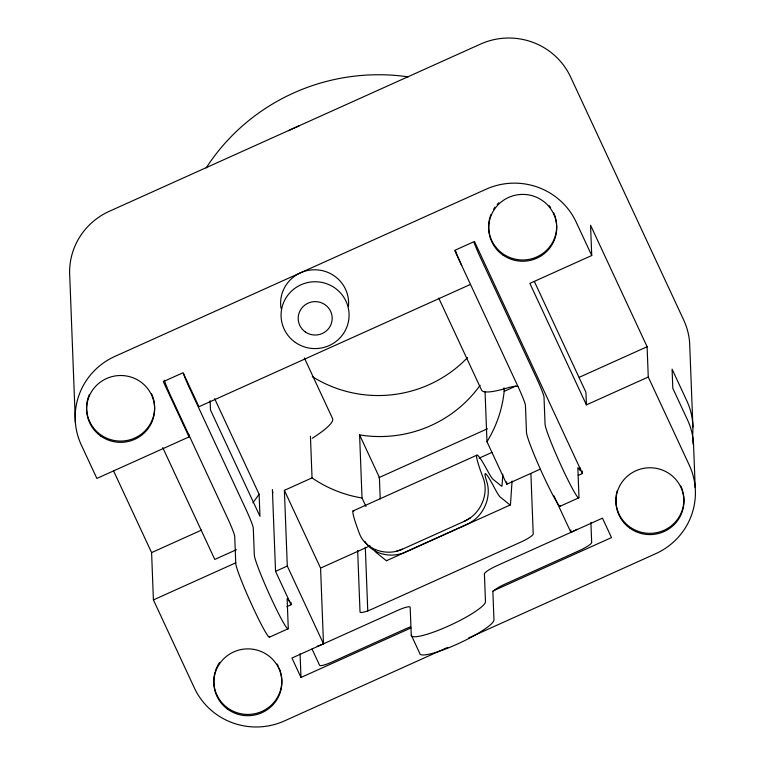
<?xml version="1.0" encoding="UTF-8"?>
<svg xmlns="http://www.w3.org/2000/svg" width="765" height="765" viewBox="0 0 765 765"><rect width="100%" height="100%" fill="white"/><g stroke="black" fill="none" stroke-linecap="round" stroke-linejoin="round"><path stroke-width="1.15" d="M502.815 474.214L502.022 485.823A34.004 2.41 65.8 0 1 501.419 486.052L492.851 479.148A34.004 2.41 65.8 0 1 487.821 471.24A68.009 4.81 65.8 0 0 483.222 478.049C489.361 494.506 480.257 514.367 464.307 521.319L402.457 549.174C387.157 556.499 365.813 550.178 359.502 533.779A68.009 4.81 65.8 0 1 353.879 511.039M512.072 481.042L510.465 504.584A34.004 2.41 65.8 0 1 509.863 504.823L500.119 496.963A34.004 2.41 65.8 0 1 494.18 487.372A47.612 3.366 65.8 0 0 486.817 481.711C492 498.149 482.849 517.322 467.186 524.235L405.326 552.101C391.613 558.46 372.985 554.644 364.867 541.324M252.909 502.835L259.115 494.247L214.64 398.67M464.307 521.319L470.169 517.943M470.485 284.417L198.938 406.731L183.103 372.708L163.308 381.63L189.032 436.911L96.868 478.421L81.32 445.01A68.009 66.832 -2.2 0 1 114.903 356.404L486.043 189.232A68.009 66.832 -2.2 0 1 576.179 222.108L591.727 255.52L529.868 283.385L586.411 404.876L648.261 377.021L647.104 346.736L590.561 225.235L591.727 255.52M317.284 646.262A13.598 2.333 -25 0 0 323.49 643.814L287.296 566.062L284.389 490.346L312.043 477.896A122.419 120.296 -2.2 0 0 362.027 497.996L365.986 506.497M540.071 469.241L506.765 484.245L486.98 441.711A122.419 120.296 -2.2 0 0 504.173 391.355L515.868 386.086M447.783 647.343L284.532 720.888A68.009 66.832 -2.2 0 1 194.396 688.003L153.411 599.913L151.594 552.598L201.472 530.126M579.248 377.298L647.104 346.736M378.924 477.637L487.448 428.763M236.433 549.681L214.783 559.435L162.744 447.621M153.411 599.913L235.811 562.801M353 510.972L476.71 455.252M479.139 458.178L492.144 452.316M286.932 606.645L291.092 604.761L275.543 571.35L287.296 566.062M323.49 643.814L320.573 568.108L370.002 545.847M386.66 560.64L510.379 504.919M578.273 475.409L582.442 473.535L582.347 471.154M269.481 637.159L288.042 628.801M560.21 506.21L578.77 497.843M590.896 522.39L591.67 542.5A13.598 2.333 -25 0 1 579.392 550.59L505.168 584.03A13.598 2.333 -25 0 0 492.89 592.12L493.96 619.88A40.803 7.009 -25 0 1 457.135 644.168A40.803 7.009 -25 0 1 419.727 653.32L411.245 635.093L410.183 607.334A13.598 2.333 -25 0 0 397.714 610.384L291.943 658.024L300.989 677.465L411.034 627.902M492.746 591.087L611.503 537.594L602.457 518.154L496.686 565.804A13.598 2.333 -25 0 0 484.408 573.903L485.479 601.663A40.803 7.009 -25 0 1 448.653 625.952A40.803 7.009 -25 0 1 411.245 635.093M468.467 638.029L655.672 553.707A68.009 66.832 -2.2 0 0 689.255 465.101L648.261 377.021M396.06 551.326L402.457 549.174M534.381 281.52L585.923 392.263L586.411 404.876M582.442 473.535L474.453 241.482L454.659 250.394L518.259 387.08A17.002 1.205 65.8 0 1 525.45 405.421L526.492 432.55A40.803 2.888 65.8 0 0 543.743 476.566A40.803 2.888 65.8 0 0 560.42 505.445M553.822 495.653L570.91 532.364A13.598 2.333 -25 0 0 577.087 529.246M438.728 298.073L481.558 390.102A68.009 11.676 -25 0 0 506.774 388.113A34.004 5.833 -25 0 1 517.886 386.277M480.114 385.283A122.419 120.296 -2.2 0 1 359.598 434.903L379.392 477.427L380.215 498.856M304.327 357.896L332.44 418.302A68.009 11.676 -25 0 1 312.254 438.278M284.389 490.346L320.573 568.108M312.015 649.007L319.502 665.091A13.598 2.333 -25 0 0 331.962 662.041L406.196 628.61A13.598 2.333 -25 0 1 410.432 626.851M113.564 470.886L151.594 552.598M692.918 427.109L689.619 342.443A68.009 66.832 -2.2 0 0 683.681 319.99L570.604 76.997A68.009 66.832 -2.2 0 0 480.468 44.112L109.328 211.293A68.009 66.832 -2.2 0 0 69.806 277.437L75.381 422.557M695.194 487.563L693.463 442.38A68.009 66.832 -2.2 0 0 687.525 419.928L672.818 388.343L672.081 369.16L686.788 400.745A68.009 66.832 -2.2 0 1 692.631 434.855L692.975 443.882M580.453 467.998L580.539 470.351A17.002 1.205 65.8 0 1 579.794 470.083L578.608 468.333A17.002 1.205 65.8 0 0 577.862 468.065L578.971 497.087A40.803 2.888 65.8 0 1 562.304 468.209A40.803 2.888 65.8 0 1 545.053 424.193L544.011 397.064A17.002 1.205 65.8 0 0 536.82 378.723L480.277 257.222A17.002 1.205 65.8 0 1 474.099 242.495M570.824 530.002L570.91 532.364M530.9 473.564L533.215 533.941A13.598 2.333 -25 0 1 520.946 542.041L372.488 608.911A13.598 2.333 -25 0 1 360.019 611.962L357.657 550.389M504.039 387.845L504.173 391.355M506.679 481.864L506.765 484.245M485.058 391.718L486.98 441.711M365.316 547.31L367.774 611.235M359.598 434.903L362.027 497.996M310.437 436.232L312.043 477.896M300.071 653.74L300.989 677.465M291.006 602.39L291.092 604.761M272.627 491.369L272.694 493.205A34.004 5.833 -25 0 1 272.723 492.851M272.397 489.495L275.543 571.35M259.115 494.247L259.966 516.327L210.49 410.021L210.136 400.717M188.945 434.616L189.032 436.911M374.707 550.532A34.004 2.41 65.8 0 0 376.399 552.693L386.143 560.554A34.004 2.41 65.8 0 0 386.755 560.315M461.725 265.579A17.002 1.205 65.8 0 1 455.538 250.853M269.691 636.394A40.803 2.888 65.8 0 1 253.024 607.515A40.803 2.888 65.8 0 1 235.763 563.499L234.721 536.37A17.002 1.205 65.8 0 0 227.53 518.029L170.997 396.538A17.002 1.205 65.8 0 1 164.274 380.186M183.37 373.444A17.002 1.205 65.8 0 0 189.548 388.18L246.091 509.672A17.002 1.205 65.8 0 1 253.282 528.013L254.324 555.141A40.803 2.888 65.8 0 0 271.575 599.158A40.803 2.888 65.8 0 0 288.252 628.036L287.133 599.014A17.002 1.205 65.8 0 1 287.879 599.282L289.065 601.032A17.002 1.205 65.8 0 0 289.744 601.615M683.078 492.612A34.004 33.411 -2.2 0 1 652 533.272A34.004 33.411 -2.2 0 1 616.026 496.801M616.16 495.644A34.004 33.411 -2.2 0 1 617.106 491.073M680.812 485.995A34.004 33.411 -2.2 0 1 682.801 491.474M206.187 167.917A204.035 200.487 -2.2 0 1 408.309 76.873M556.633 225.015A34.004 33.411 -2.2 0 1 519.445 259.832A34.004 33.411 -2.2 0 1 489.59 218.838M489.887 217.709A34.004 33.411 -2.2 0 1 491.015 214.391M493.655 209.17A34.004 33.411 -2.2 0 1 494.965 207.219M497.173 204.475A34.004 33.411 -2.2 0 1 498.809 202.782M549.26 205.699A34.004 33.411 -2.2 0 1 550.666 207.564M553.592 212.632A34.004 33.411 -2.2 0 1 555.266 216.992M555.581 218.111A34.004 33.411 -2.2 0 1 556.566 223.858M280.726 672.578A34.004 33.411 -2.2 0 1 247.554 714.443A34.004 33.411 -2.2 0 1 215.032 672.177M215.367 671.058A34.004 33.411 -2.2 0 1 217.107 666.717M217.633 665.674A34.004 33.411 -2.2 0 1 219.44 662.653M277.093 664.001A34.004 33.411 -2.2 0 1 278.231 666.047M279.215 668.161A34.004 33.411 -2.2 0 1 280.411 671.46M467.587 357.504A122.419 120.296 -2.2 0 1 312.302 376.6M151.527 393.736A34.004 33.411 -2.2 0 1 120.927 441.08A34.004 33.411 -2.2 0 1 89.4 394.415M288.491 130.719A204.035 200.487 -2.2 0 1 299.23 125.814M280.984 308.209A34.004 33.411 -2.2 0 1 313.688 269.787A34.004 33.411 -2.2 0 1 348.467 306.306M100.923 436.174A34.004 33.411 -2.2 0 0 154.492 412.048A34.004 33.411 -2.2 0 0 106.507 378.551A34.004 33.411 -2.2 0 0 100.923 436.174M502.997 255.07A34.004 33.411 -2.2 0 0 556.566 230.944A34.004 33.411 -2.2 0 0 508.582 197.446A34.004 33.411 -2.2 0 0 502.997 255.07M228.142 709.538A34.004 33.411 -2.2 0 0 281.711 685.411A34.004 33.411 -2.2 0 0 233.727 651.914A34.004 33.411 -2.2 0 0 228.142 709.538M630.217 528.433A34.004 33.411 -2.2 0 0 683.786 504.307A34.004 33.411 -2.2 0 0 635.792 470.81A34.004 33.411 -2.2 0 0 630.217 528.433M305.331 331.953A17.002 16.706 -2.2 0 0 332.115 319.894A17.002 16.706 -2.2 0 0 308.123 303.141A17.002 16.706 -2.2 0 0 305.331 331.953M295.357 342.424A34.004 33.411 -2.2 0 0 348.926 318.297A34.004 33.411 -2.2 0 0 300.932 284.8A34.004 33.411 -2.2 0 0 295.357 342.424"/></g></svg>
